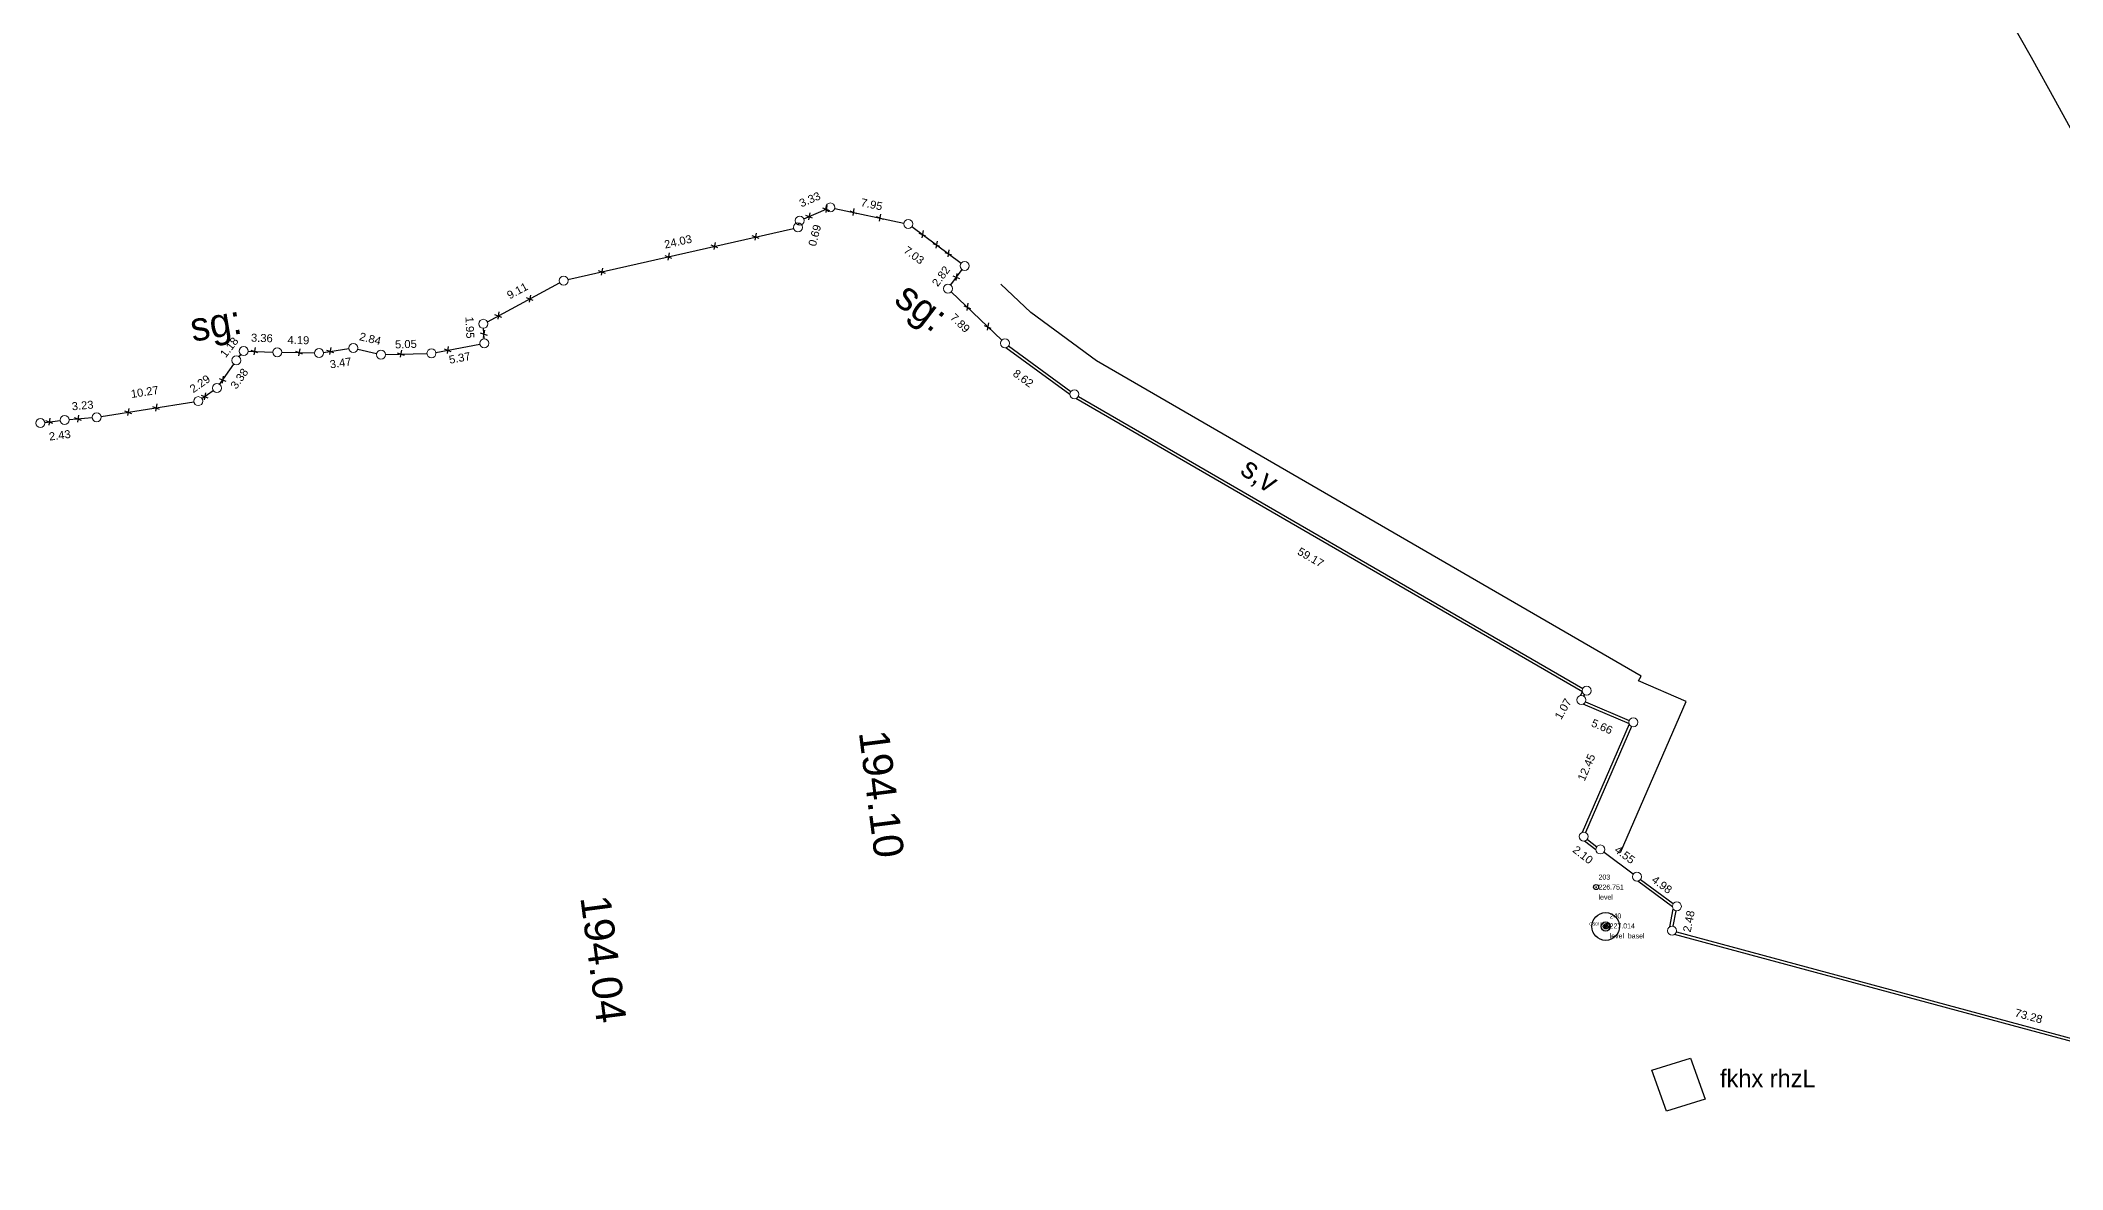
# Model space of a CAD drawing. Header units: inches. Extents: x 155688 to 157349, y 190936 to 192590.
# Drawn here: x 157038.7 to 157240.8, y 192055 to 192167.9 of the extents above; entities that cross this region are included whole.
import ezdxf
from ezdxf.enums import TextEntityAlignment as Align

# ---------------------------------------------------------------- set-up
doc = ezdxf.new("R2010")
doc.units = ezdxf.units.IN
doc.header["$MEASUREMENT"] = 0
doc.header["$PDMODE"] = 32
doc.header["$PDSIZE"] = 0.5
doc.linetypes.add('SOLID_LINE', pattern=[0])
for name, color, linetype in [('DIMENSION', 140, 'Continuous'), ('level-base', 7, 'Continuous'), ('Points', 7, 'Continuous'), ('selk', 7, 'Continuous')]:
    doc.layers.add(name, color=color, linetype=linetype)
doc.layers.add('SUB CIRCLE', color=2, linetype='Continuous', lineweight=20)
doc.styles.get("Standard").update_dxf_attribs({"font": 'arial.ttf'})
doc.styles.add('STYLE2', font='ara-4.shx')
doc.dimstyles.new('1-250', dxfattribs={"dimtxt": 3, "dimasz": 0.18, "dimexe": 0.18, "dimexo": 0.0625, "dimgap": 0.09, "dimtad": 0, "dimzin": 0, "dimdsep": 46, "dimtxsty": 'Standard', "dimcen": 0.09, "dimse1": 1, "dimse2": 1, "dimsd1": 1, "dimsd2": 1, "dimadec": 0, "dimazin": 0, "dimtfac": 1, "dimtix": 1, "dimtmove": 2, "dimatfit": 3, "dimfxl": 1, "dimtolj": 1, "dimtzin": 0, "dimarcsym": 0})
doc.dimstyles.get("Standard").update_dxf_attribs({"dimtxt": 0.18, "dimasz": 0.18, "dimexe": 0.18, "dimexo": 0.0625, "dimgap": 0.09, "dimtad": 0, "dimtih": 1, "dimtoh": 1, "dimdec": 4, "dimzin": 0, "dimdsep": 46, "dimtxsty": 'Standard', "dimcen": 0.09, "dimadec": 0, "dimazin": 0, "dimtfac": 1, "dimtdec": 4, "dimtofl": 0, "dimtmove": 0, "dimatfit": 3, "dimfxl": 1, "dimtolj": 1, "dimtzin": 0, "dimarcsym": 0})

# ---------------------------------------------------------------- blocks, each defined once
blk = doc.blocks.new('MEASURED')
at = {"color": 0, "linetype": 'SOLID_LINE'}
for start, end in [(0, 180), (180, 0)]:
    blk.add_arc((0, 0), 0.1, start, end, dxfattribs=at)
blk.add_point((0, 0), dxfattribs=at)
blk = doc.blocks.new('*D25')
at = {"layer": 'DEFPOINTS', "color": 0, "transparency": 16777216}
for p in [(159897.44, 191792.47, 0.91), (159903.13, 191787, 0.91), (159902, 191785.82)]:
    blk.add_point(p, dxfattribs=at)
at = {"layer": 'DIMENSION', "color": 0, "transparency": 16777216, "insert": (159898.65, 191789.03), "char_height": 0.8, "attachment_point": 5, "rotation": 316.1702}
blk.add_mtext('\\A1;7.89', dxfattribs=at)
blk = doc.blocks.new('*D26')
at = {"layer": 'DEFPOINTS', "color": 0, "transparency": 16777216}
for p in [(159898.06, 191795.51), (159899.1, 191794.74, 0.91), (159897.44, 191792.47, 0.91)]:
    blk.add_point(p, dxfattribs=at)
at = {"layer": 'DIMENSION', "color": 0, "transparency": 16777216, "insert": (159896.74, 191793.71), "char_height": 0.8, "attachment_point": 5, "rotation": 53.7156}
blk.add_mtext('\\A1;2.82', dxfattribs=at)
blk = doc.blocks.new('*D27')
at = {"layer": 'DEFPOINTS', "color": 0, "transparency": 16777216}
for p in [(159893.46, 191798.93, 0.91), (159892.17, 191797.2), (159899.1, 191794.74, 0.91)]:
    blk.add_point(p, dxfattribs=at)
at = {"layer": 'DIMENSION', "color": 0, "transparency": 16777216, "insert": (159894.04, 191795.81), "char_height": 0.8, "attachment_point": 5, "rotation": 323.4056}
blk.add_mtext('\\A1;7.03', dxfattribs=at)
blk = doc.blocks.new('*D28')
at = {"layer": 'DEFPOINTS', "color": 0, "transparency": 16777216}
for p in [(159885.68, 191800.58, 0.91), (159885.92, 191801.71), (159893.46, 191798.93, 0.91)]:
    blk.add_point(p, dxfattribs=at)
at = {"layer": 'DIMENSION', "color": 0, "transparency": 16777216, "insert": (159889.81, 191800.89), "char_height": 0.8, "attachment_point": 5, "rotation": 348.0401}
blk.add_mtext('\\A1;7.95', dxfattribs=at)
blk = doc.blocks.new('*D29')
at = {"layer": 'DEFPOINTS', "color": 0, "transparency": 16777216}
for p in [(159882.01, 191800.68), (159885.68, 191800.58, 0.91), (159882.62, 191799.27, 0.91)]:
    blk.add_point(p, dxfattribs=at)
at = {"layer": 'DIMENSION', "color": 0, "transparency": 16777216, "insert": (159883.63, 191801.38), "char_height": 0.8, "attachment_point": 5, "rotation": 23.2393}
blk.add_mtext('\\A1;3.33', dxfattribs=at)
blk = doc.blocks.new('*D30')
at = {"layer": 'DEFPOINTS', "color": 0, "transparency": 16777216}
for p in [(159883.59, 191795.76), (159885.81, 191795.17, 0.91), (159885.99, 191795.84, 0.91)]:
    blk.add_point(p, dxfattribs=at)
at = {"layer": 'DIMENSION', "color": 0, "transparency": 16777216, "insert": (159884.12, 191797.79), "char_height": 0.8, "attachment_point": 5, "rotation": 75.143}
blk.add_mtext('\\A1;0.69', dxfattribs=at)
blk = doc.blocks.new('*D31')
at = {"layer": 'DEFPOINTS', "color": 0, "transparency": 16777216}
for p in [(159882.44, 191798.6, 0.91), (159858.73, 191794.5), (159859.01, 191793.27, 0.91)]:
    blk.add_point(p, dxfattribs=at)
at = {"layer": 'DIMENSION', "color": 0, "transparency": 16777216, "insert": (159870.45, 191797.16), "char_height": 0.8, "attachment_point": 5, "rotation": 12.8107}
blk.add_mtext('\\A1;24.03', dxfattribs=at)
blk = doc.blocks.new('*D32')
at = {"layer": 'DEFPOINTS', "color": 0, "transparency": 16777216}
for p in [(159858.4, 191794.41), (159859.01, 191793.27, 0.91), (159850.99, 191788.95, 0.91)]:
    blk.add_point(p, dxfattribs=at)
at = {"layer": 'DIMENSION', "color": 0, "transparency": 16777216, "insert": (159854.39, 191792.25), "char_height": 0.8, "attachment_point": 5, "rotation": 28.2986}
blk.add_mtext('\\A1;9.11', dxfattribs=at)
blk = doc.blocks.new('*D33')
at = {"layer": 'DEFPOINTS', "color": 0, "transparency": 16777216}
for p in [(159849.62, 191788.89), (159850.99, 191788.95, 0.91), (159851.08, 191787, 0.91)]:
    blk.add_point(p, dxfattribs=at)
at = {"layer": 'DIMENSION', "color": 0, "transparency": 16777216, "insert": (159849.64, 191788.58), "char_height": 0.8, "attachment_point": 5, "rotation": 272.4704}
blk.add_mtext('\\A1;1.95', dxfattribs=at)
blk = doc.blocks.new('*D34')
at = {"layer": 'DEFPOINTS', "color": 0, "transparency": 16777216}
for p in [(159851.08, 191787, 0.91), (159845.81, 191786.01, 0.91), (159851.26, 191786.03)]:
    blk.add_point(p, dxfattribs=at)
at = {"layer": 'DIMENSION', "color": 0, "transparency": 16777216, "insert": (159848.63, 191785.54), "char_height": 0.8, "attachment_point": 5, "rotation": 10.6754}
blk.add_mtext('\\A1;5.37', dxfattribs=at)
blk = doc.blocks.new('*D35')
at = {"layer": 'DEFPOINTS', "color": 0, "transparency": 16777216}
for p in [(159840.73, 191786.85), (159840.76, 191785.87, 0.91), (159845.81, 191786.01, 0.91)]:
    blk.add_point(p, dxfattribs=at)
at = {"layer": 'DIMENSION', "color": 0, "transparency": 16777216, "insert": (159843.25, 191786.92), "char_height": 0.8, "attachment_point": 5, "rotation": 1.5886}
blk.add_mtext('\\A1;5.05', dxfattribs=at)
blk = doc.blocks.new('*D36')
at = {"layer": 'DEFPOINTS', "color": 0, "transparency": 16777216}
for p in [(159838, 191786.54, 0.91), (159841.06, 191787.12), (159840.76, 191785.87, 0.91)]:
    blk.add_point(p, dxfattribs=at)
at = {"layer": 'DIMENSION', "color": 0, "transparency": 16777216, "insert": (159839.68, 191787.46), "char_height": 0.8, "attachment_point": 5, "rotation": 346.3653}
blk.add_mtext('\\A1;2.84', dxfattribs=at)
blk = doc.blocks.new('*D37')
at = {"layer": 'DEFPOINTS', "color": 0, "transparency": 16777216}
for p in [(159838, 191786.54, 0.91), (159834.57, 191786.03, 0.91), (159838.19, 191785.26)]:
    blk.add_point(p, dxfattribs=at)
at = {"layer": 'DIMENSION', "color": 0, "transparency": 16777216, "insert": (159836.72, 191785.04), "char_height": 0.8, "attachment_point": 5, "rotation": 8.5087}
blk.add_mtext('\\A1;3.47', dxfattribs=at)
blk = doc.blocks.new('*D38')
at = {"layer": 'DEFPOINTS', "color": 0, "transparency": 16777216}
for p in [(159830.41, 191787.36), (159830.38, 191786.11, 0.91), (159834.57, 191786.03, 0.91)]:
    blk.add_point(p, dxfattribs=at)
at = {"layer": 'DIMENSION', "color": 0, "transparency": 16777216, "insert": (159832.5, 191787.32), "char_height": 0.8, "attachment_point": 5, "rotation": 358.8094}
blk.add_mtext('\\A1;4.19', dxfattribs=at)
blk = doc.blocks.new('*D39')
at = {"layer": 'DEFPOINTS', "color": 0, "transparency": 16777216}
for p in [(159827.07, 191787.59), (159827.03, 191786.23, 0.91), (159830.38, 191786.11, 0.91)]:
    blk.add_point(p, dxfattribs=at)
at = {"layer": 'DIMENSION', "color": 0, "transparency": 16777216, "insert": (159828.85, 191787.53), "char_height": 0.8, "attachment_point": 5, "rotation": 358.0891}
blk.add_mtext('\\A1;3.36', dxfattribs=at)
blk = doc.blocks.new('*D40')
at = {"layer": 'DEFPOINTS', "color": 0, "transparency": 16777216}
for p in [(159825.23, 191786.14), (159826.3, 191785.3, 0.91), (159827.03, 191786.23, 0.91)]:
    blk.add_point(p, dxfattribs=at)
at = {"layer": 'DIMENSION', "color": 0, "transparency": 16777216, "insert": (159825.59, 191786.6), "char_height": 0.8, "attachment_point": 5, "rotation": 51.8864}
blk.add_mtext('\\A1;1.18', dxfattribs=at)
blk = doc.blocks.new('*D41')
at = {"layer": 'DEFPOINTS', "color": 0, "transparency": 16777216}
for p in [(159826.3, 191785.3, 0.91), (159824.35, 191782.53, 0.91), (159825.42, 191781.79)]:
    blk.add_point(p, dxfattribs=at)
at = {"layer": 'DIMENSION', "color": 0, "transparency": 16777216, "insert": (159826.6, 191783.47), "char_height": 0.8, "attachment_point": 5, "rotation": 54.8663}
blk.add_mtext('\\A1;3.38', dxfattribs=at)
blk = doc.blocks.new('*D42')
at = {"layer": 'DEFPOINTS', "color": 0, "transparency": 16777216}
for p in [(159821.72, 191782.31), (159824.35, 191782.53, 0.91), (159822.48, 191781.22, 0.91)]:
    blk.add_point(p, dxfattribs=at)
at = {"layer": 'DIMENSION', "color": 0, "transparency": 16777216, "insert": (159822.66, 191782.96), "char_height": 0.8, "attachment_point": 5, "rotation": 35.0393}
blk.add_mtext('\\A1;2.29', dxfattribs=at)
blk = doc.blocks.new('*D43')
at = {"layer": 'DEFPOINTS', "color": 0, "transparency": 16777216}
for p in [(159812.06, 191781.34), (159822.48, 191781.22, 0.91), (159812.34, 191779.61, 0.91)]:
    blk.add_point(p, dxfattribs=at)
at = {"layer": 'DIMENSION', "color": 0, "transparency": 16777216, "insert": (159817.14, 191782.14), "char_height": 0.8, "attachment_point": 5, "rotation": 9.0057}
blk.add_mtext('\\A1;10.27', dxfattribs=at)
blk = doc.blocks.new('*D44')
at = {"layer": 'DEFPOINTS', "color": 0, "transparency": 16777216}
for p in [(159812.23, 191780.9), (159809.12, 191779.34, 0.91), (159812.34, 191779.61, 0.91)]:
    blk.add_point(p, dxfattribs=at)
at = {"layer": 'DIMENSION', "color": 0, "transparency": 16777216, "insert": (159810.93, 191780.79), "char_height": 0.8, "attachment_point": 5, "rotation": 4.9421}
blk.add_mtext('\\A1;3.23', dxfattribs=at)
blk = doc.blocks.new('*D45')
at = {"layer": 'DEFPOINTS', "color": 0, "transparency": 16777216}
for p in [(159806.71, 191779.02, 0.91), (159809.12, 191779.34, 0.91), (159809.31, 191777.9)]:
    blk.add_point(p, dxfattribs=at)
at = {"layer": 'DIMENSION', "color": 0, "transparency": 16777216, "insert": (159808.65, 191777.81), "char_height": 0.8, "attachment_point": 5, "rotation": 7.3562}
blk.add_mtext('\\A1;2.43', dxfattribs=at)
blk = doc.blocks.new('*D118')
at = {"layer": 'DEFPOINTS', "color": 0, "transparency": 16777216}
for p in [(159969.83, 191728.29, 0.91), (159970.1, 191729.29), (160040.59, 191709.21, 0.91)]:
    blk.add_point(p, dxfattribs=at)
at = {"layer": 'DIMENSION', "color": 0, "transparency": 16777216, "insert": (160005.48, 191719.75), "char_height": 0.8, "attachment_point": 5, "rotation": 344.9138}
blk.add_mtext('\\A1;73.28', dxfattribs=at)
blk = doc.blocks.new('*D119')
at = {"layer": 'DEFPOINTS', "color": 0, "transparency": 16777216}
for p in [(159970.3, 191730.72, 0.91), (159969.83, 191728.29, 0.91), (159971.27, 191728.01)]:
    blk.add_point(p, dxfattribs=at)
at = {"layer": 'DIMENSION', "color": 0, "transparency": 16777216, "insert": (159971.5, 191729.23), "char_height": 0.8, "attachment_point": 5, "rotation": 79.0525}
blk.add_mtext('\\A1;2.48', dxfattribs=at)
blk = doc.blocks.new('*D120')
at = {"layer": 'DEFPOINTS', "color": 0, "transparency": 16777216}
for p in [(159966.81, 191734.37), (159966.3, 191733.69, 0.91), (159970.3, 191730.72, 0.91)]:
    blk.add_point(p, dxfattribs=at)
at = {"layer": 'DIMENSION', "color": 0, "transparency": 16777216, "insert": (159968.81, 191732.89), "char_height": 0.8, "attachment_point": 5, "rotation": 323.4478}
blk.add_mtext('\\A1;4.98', dxfattribs=at)
blk = doc.blocks.new('*D121')
at = {"layer": 'DEFPOINTS', "color": 0, "transparency": 16777216}
for p in [(159962.66, 191736.41, 0.91), (159963.28, 191737.23), (159966.3, 191733.69, 0.91)]:
    blk.add_point(p, dxfattribs=at)
at = {"layer": 'DIMENSION', "color": 0, "transparency": 16777216, "insert": (159965.1, 191735.88), "char_height": 0.8, "attachment_point": 5, "rotation": 323.2637}
blk.add_mtext('\\A1;4.55', dxfattribs=at)
blk = doc.blocks.new('*D122')
at = {"layer": 'DEFPOINTS', "color": 0, "transparency": 16777216}
for p in [(159960.08, 191736.52), (159961, 191737.7, 0.91), (159962.66, 191736.41, 0.91)]:
    blk.add_point(p, dxfattribs=at)
at = {"layer": 'DIMENSION', "color": 0, "transparency": 16777216, "insert": (159960.91, 191735.87), "char_height": 0.8, "attachment_point": 5, "rotation": 322.1608}
blk.add_mtext('\\A1;2.10', dxfattribs=at)
blk = doc.blocks.new('*D123')
at = {"layer": 'DEFPOINTS', "color": 0, "transparency": 16777216}
for p in [(159963.65, 191750.12), (159965.96, 191749.12, 0.91), (159961, 191737.7, 0.91)]:
    blk.add_point(p, dxfattribs=at)
at = {"layer": 'DIMENSION', "color": 0, "transparency": 16777216, "insert": (159961.27, 191744.62), "char_height": 0.8, "attachment_point": 5, "rotation": 66.5337}
blk.add_mtext('\\A1;12.45', dxfattribs=at)
blk = doc.blocks.new('*D124')
at = {"layer": 'DEFPOINTS', "color": 0, "transparency": 16777216}
for p in [(159960.76, 191751.35, 0.91), (159965.96, 191749.12, 0.91), (159965.31, 191747.62)]:
    blk.add_point(p, dxfattribs=at)
at = {"layer": 'DIMENSION', "color": 0, "transparency": 16777216, "insert": (159962.82, 191748.69), "char_height": 0.8, "attachment_point": 5, "rotation": 336.7389}
blk.add_mtext('\\A1;5.66', dxfattribs=at)
blk = doc.blocks.new('*D125')
at = {"layer": 'DEFPOINTS', "color": 0, "transparency": 16777216}
for p in [(159961.29, 191752.28, 0.91), (159959.77, 191751.92), (159960.76, 191751.35, 0.91)]:
    blk.add_point(p, dxfattribs=at)
at = {"layer": 'DIMENSION', "color": 0, "transparency": 16777216, "insert": (159958.93, 191750.46), "char_height": 0.8, "attachment_point": 5, "rotation": 60.1092}
blk.add_mtext('\\A1;1.07', dxfattribs=at)
blk = doc.blocks.new('*D126')
at = {"layer": 'DEFPOINTS', "color": 0, "transparency": 16777216}
for p in [(159910.08, 191781.91, 0.91), (159908.93, 191779.93), (159961.29, 191752.28, 0.91)]:
    blk.add_point(p, dxfattribs=at)
at = {"layer": 'DIMENSION', "color": 0, "transparency": 16777216, "insert": (159933.7, 191765.6), "char_height": 0.8, "attachment_point": 5, "rotation": 329.9444}
blk.add_mtext('\\A1;59.17', dxfattribs=at)
blk = doc.blocks.new('*D127')
at = {"layer": 'DEFPOINTS', "color": 0, "transparency": 16777216}
for p in [(159903.13, 191787, 0.91), (159902.1, 191785.6), (159910.08, 191781.91, 0.91)]:
    blk.add_point(p, dxfattribs=at)
at = {"layer": 'DIMENSION', "color": 0, "transparency": 16777216, "insert": (159904.96, 191783.5), "char_height": 0.8, "attachment_point": 5, "rotation": 323.7858}
blk.add_mtext('\\A1;8.62', dxfattribs=at)
blk = doc.blocks.new('*D129')
at = {"layer": 'DEFPOINTS', "color": 0, "transparency": 16777216}
for p in [(157083.72, 192157.26), (157084.28, 192157.33), (157108.96, 191964.86)]:
    blk.add_point(p, dxfattribs=at)
at = {"color": 0, "transparency": 16777216, "insert": (157094.94, 192076.07), "char_height": 3, "attachment_point": 5, "rotation": 277.4738}
blk.add_mtext('\\A1;194.04', dxfattribs=at)
blk = doc.blocks.new('*D130')
at = {"layer": 'DEFPOINTS', "color": 0, "transparency": 16777216}
for p in [(157115.41, 192150.91), (157117.64, 192151.19, 236.06), (157141.86, 191958.62, 236.06)]:
    blk.add_point(p, dxfattribs=at)
at = {"color": 0, "transparency": 16777216, "insert": (157122.75, 192092.57), "char_height": 3, "attachment_point": 5, "rotation": 277.1668}
blk.add_mtext('\\A1;194.10', dxfattribs=at)
blk = doc.blocks.new('POINTNAMEBLOCK')
blk.add_point((0, 0))
for tag, p, height in [('POINT_NUMBER', (0, 0), 5), ('ELEVATION', (0, -1), 0.5), ('FEATURE_CODE', (0, -2), 0.5)]:
    blk.add_attdef(tag, p, '', height=height)
blk = doc.blocks.new('esgt')
at = {"color": 3, "elevation": 0.907, "flags": 128}
for points in [[(159859.45175, 191793.36843), (159882.00516, 191798.49688)], [(159882.50657, 191798.8327), (159882.55934, 191799.03161)], [(159883.03544, 191799.44521), (159885.26941, 191800.4045)], [(159886.12219, 191800.4884), (159893.02172, 191799.02691)], [(159893.82325, 191798.66539), (159898.74366, 191795.01192)], [(159851.39117, 191789.16498), (159858.61673, 191793.05532)], [(159898.83865, 191794.38091), (159897.70326, 191792.83439)], [(159897.76158, 191792.16002), (159902.80732, 191787.31629)], [(159851.05956, 191787.45424), (159851.01435, 191788.50207)], [(159835.016, 191786.09324), (159837.55491, 191786.47307)], [(159838.43727, 191786.43358), (159840.32064, 191785.97673)], [(159846.24817, 191786.09402), (159850.63674, 191786.92129)], [(159903.49502, 191786.73879), (159909.71989, 191782.18052)], [(159824.61392, 191782.90167), (159826.04099, 191784.92964)], [(159826.5777, 191785.65171), (159826.7502, 191785.8716)], [(159827.4777, 191786.21065), (159829.9352, 191786.12866)], [(159830.83486, 191786.1043), (159834.12105, 191786.03601)], [(159841.20778, 191785.88313), (159845.35613, 191785.99818)], [(159812.78241, 191779.68409), (159822.0395, 191781.15122)], [(159822.8524, 191781.48002), (159823.98651, 191782.27529)], [(159910.47245, 191781.68928), (159960.90446, 191752.50703)], [(159807.16025, 191779.08227), (159808.67666, 191779.27804)], [(159809.57128, 191779.37442), (159811.88963, 191779.57489)], [(159961.0697, 191751.89152), (159960.98421, 191751.74279)], [(159961.17338, 191751.17494), (159965.54353, 191749.29637)], [(159965.77776, 191748.70587), (159961.17815, 191738.11044)], [(159961.35434, 191737.4216), (159962.30557, 191736.68271)], [(159963.02158, 191736.13749), (159965.94333, 191733.95681)], [(159966.66545, 191733.41966), (159969.94046, 191730.99165)], [(159970.2165, 191730.28184), (159969.91641, 191728.73047)], [(159970.26545, 191728.17153), (160040.15546, 191709.33178)]]:
    blk.add_lwpolyline(points, dxfattribs=at)
at = {"color": 0, "flags": 128}
for points, elevation in [([(159909.6351, 191781.87077), (159903.22533, 191786.56445)], 12.283), ([(159960.66701, 191751.79295), (159960.88479, 191752.17181), (159910.22301, 191781.48701)], 12.283), ([(159960.33333, 191751.2095), (159960.33197, 191751.21008), (159960.33271, 191751.21137)], 12.283), ([(159960.85733, 191738.12479), (159965.56187, 191748.96194), (159960.94962, 191750.94458)], 12.283), ([(159962.21204, 191736.37549), (159961.07981, 191737.25498)], 12.283), ([(159969.85385, 191730.68242), (159966.39473, 191733.24691)], 0.907), ([(159969.60011, 191728.67493), (159969.94372, 191730.45132)], 0.907), ([(160040.18802, 191709.01229), (159970.07672, 191727.9117)], 0.907), ([(159971.68195, 191715.56065), (159973.12795, 191711.45465), (159969.25695, 191710.24865), (159967.79895, 191714.34365), (159971.68195, 191715.56065)], 17.211)]:
    blk.add_lwpolyline(points, dxfattribs=dict(at, elevation=elevation))
at = {"color": 0}
for radius in [1.38537, 0.45685]:
    blk.add_circle((159963.18395, 191728.70865, 12.074), radius, dxfattribs=at)
at = {"layer": 'DIMENSION', "elevation": 0.907, "flags": 128}
blk.add_lwpolyline([(159964.66813, 191736.10482), (159971.22468, 191751.20816), (159966.46637, 191753.25359), (159966.74953, 191753.74621), (159912.27256, 191785.26904), (159905.70997, 191790.07462), (159902.73561, 191792.9299)], dxfattribs=at)
at = {"layer": 'DIMENSION', "color": 0, "elevation": 0.907, "flags": 128}
blk.add_lwpolyline([(159855.68765, 191791.82718), (159855.56559, 191791.11983)], dxfattribs=at)
at = {"layer": 'selk', "color": 0, "elevation": 0.907, "flags": 128}
for points in [[(159884.90961, 191800.54093), (159885.58802, 191800.28369)], [(159885.33579, 191800.78915), (159885.21373, 191800.08181)], [(159883.19307, 191799.80383), (159883.87148, 191799.54659)], [(159883.61925, 191800.05205), (159883.49719, 191799.34471)], [(159887.61285, 191800.23286), (159888.29126, 191799.97562)], [(159888.03903, 191800.48108), (159887.91697, 191799.77373)], [(159890.26917, 191799.67018), (159890.94759, 191799.41294)], [(159890.69535, 191799.9184), (159890.57329, 191799.21106)], [(159873.73124, 191796.83371), (159874.40965, 191796.57647)], [(159874.15742, 191797.08193), (159874.03536, 191796.37458)], [(159877.8383, 191797.76762), (159878.51672, 191797.51037)], [(159878.26448, 191798.01584), (159878.14242, 191797.30849)], [(159894.51708, 191798.01949), (159895.19549, 191797.76224)], [(159894.94326, 191798.2677), (159894.82119, 191797.56036)], [(159895.92365, 191796.97509), (159896.60207, 191796.71784)], [(159896.34983, 191797.2233), (159896.22777, 191796.51596)], [(159862.90573, 191794.52339), (159862.78367, 191793.81605)], [(159869.13554, 191795.78869), (159869.81396, 191795.53144)], [(159869.56172, 191796.03691), (159869.43966, 191795.32956)], [(159897.11222, 191796.09256), (159897.79063, 191795.83532)], [(159897.53839, 191796.34078), (159897.41633, 191795.63344)], [(159862.47956, 191794.27518), (159863.15797, 191794.01793)], [(159897.91115, 191793.74409), (159898.58957, 191793.48684)], [(159898.33733, 191793.9923), (159898.21527, 191793.28496)], [(159855.26147, 191791.57896), (159855.93988, 191791.32172)], [(159899.00945, 191790.75314), (159899.68787, 191790.4959)], [(159899.43563, 191791.00136), (159899.31357, 191790.29402)], [(159852.12174, 191789.88848), (159852.80015, 191789.63124)], [(159852.54792, 191790.1367), (159852.42586, 191789.42936)], [(159901.05827, 191788.78636), (159901.73668, 191788.52911)], [(159901.48444, 191789.03457), (159901.36238, 191788.32723)], [(159828.16693, 191786.57452), (159828.04487, 191785.86717)], [(159832.63715, 191786.45287), (159832.51509, 191785.74553)], [(159835.74878, 191786.57758), (159835.62672, 191785.87024)], [(159847.05797, 191786.45093), (159847.73638, 191786.19368)], [(159847.48415, 191786.69914), (159847.36209, 191785.9918)], [(159850.67953, 191788.05961), (159851.35794, 191787.80237)], [(159851.1057, 191788.30783), (159850.98364, 191787.60048)], [(159827.74075, 191786.3263), (159828.41917, 191786.06906)], [(159832.21098, 191786.20466), (159832.88939, 191785.94741)], [(159835.32261, 191786.32937), (159836.00102, 191786.07212)], [(159842.38631, 191786.06222), (159843.06472, 191785.80498)], [(159842.81249, 191786.31044), (159842.69042, 191785.6031)], [(159824.56623, 191783.48164), (159825.24465, 191783.22439)], [(159824.99241, 191783.72986), (159824.87035, 191783.02251)], [(159815.55039, 191780.49691), (159815.42833, 191779.78957)], [(159817.90733, 191780.68978), (159818.58575, 191780.43254)], [(159818.33351, 191780.938), (159818.21145, 191780.23065)], [(159822.77274, 191781.8129), (159823.45116, 191781.55565)], [(159823.19892, 191782.06111), (159823.07686, 191781.35377)], [(159807.23491, 191779.27479), (159807.91332, 191779.01755)], [(159807.66109, 191779.52301), (159807.53903, 191778.81566)], [(159810.09985, 191779.58767), (159810.77826, 191779.33043)], [(159810.52603, 191779.83589), (159810.40397, 191779.12854)], [(159815.12422, 191780.24869), (159815.80263, 191779.99145)]]:
    blk.add_lwpolyline(points, dxfattribs=at)
at = {"layer": 'SUB CIRCLE'}
for centre in [(159885.68195, 191800.58165, 0.907), (159882.44395, 191798.59665, 0.907), (159882.62195, 191799.26765, 0.907), (159893.46195, 191798.93365, 0.907), (159899.10495, 191794.74365, 0.907), (159859.01295, 191793.26865, 0.907), (159897.43695, 191792.47165, 0.907), (159850.99495, 191788.95165, 0.907), (159827.02795, 191786.22565), (159830.38495, 191786.11365, 0.907), (159834.57095, 191786.02665, 0.907), (159837.99995, 191786.53965, 0.907), (159845.80595, 191786.01065, 0.907), (159851.07895, 191787.00465, 0.907), (159903.13195, 191787.00465, 0.907), (159826.29995, 191785.29765, 0.443), (159840.75795, 191785.87065, 0.907), (159824.35495, 191782.53365, 0.907), (159910.08295, 191781.91465, 0.907), (159822.48395, 191781.22165, 0.907), (159806.71395, 191779.02465, 0.907), (159809.12295, 191779.33565, 0.907), (159812.33795, 191779.61365, 0.907), (159961.29395, 191752.28165, 0.907), (159960.75995, 191751.35265, 0.907), (159965.95695, 191749.11865, 0.907), (159960.99895, 191737.69765, 0.907), (159962.66095, 191736.40665, 0.907), (159966.30395, 191733.68765, 0.907), (159970.30195, 191730.72365, 0.907), (159969.83095, 191728.28865, 0.907)]:
    blk.add_circle(centre, 0.45, dxfattribs=at)
at = {"layer": 'level-base', "color": 0, "linetype": 'SOLID_LINE'}
blk.add_blockref('MEASURED', (159963.18395, 191728.70865, 12.074), dxfattribs=at)
at = {"color": 4, "linetype": 'Continuous', "style": 'STYLE2'}
for s, height, rotation, p in [('sg:', 2.88, 322.7607562, (159891.91359, 191791.09999)), ('sg:', 2.88, 9.6565785, (159821.94209, 191787.15262)), ('s,v', 2.120371, 324.7472546, (159926.52678, 191774.03933))]:
    blk.add_text(s, height=height, rotation=rotation, dxfattribs=at).set_placement(p)
blk.add_text('fkhx rhzL', height=1.76, dxfattribs=at).set_placement((159974.61946, 191712.6437))
at = {"layer": 'level-base', "color": 0, "linetype": 'SOLID_LINE'}
blk.add_text('GS0196', height=0.3, dxfattribs=at).set_placement((159963.08395, 191728.80865, 12.074), align=Align.RIGHT)
at = {"layer": 'DIMENSION'}
for base, p1, p2, angle, picture, middle in [((159882.01437, 191800.68258), (159885.68195, 191800.58165, 0.907), (159882.62195, 191799.26765, 0.907), 203.2392547, '*D29', (159883.63203, 191801.37722)), ((159892.17123, 191797.19534), (159899.10495, 191794.74365, 0.907), (159893.46195, 191798.93365, 0.907), 143.4056391, '*D27', (159894.04101, 191795.80701)), ((159898.06086, 191795.51018), (159897.43695, 191792.47165, 0.907), (159899.10495, 191794.74365, 0.907), 53.7155626, '*D26', (159896.73702, 191793.70696)), ((159901.99717, 191785.82254), (159897.43695, 191792.47165, 0.907), (159903.13195, 191787.00465, 0.907), 316.1701865, '*D25', (159898.65459, 191789.0313)), ((159849.6218, 191788.89241), (159851.07895, 191787.00465, 0.907), (159850.99495, 191788.95165, 0.907), 92.4703969, '*D33', (159849.63514, 191788.58315)), ((159825.2255, 191786.14055), (159827.02795, 191786.22565, 0.907), (159826.29995, 191785.29765, 0.907), 231.8864273, '*D40', (159825.5895, 191786.60455)), ((159827.07342, 191787.58833), (159830.38495, 191786.11365, 0.907), (159827.02795, 191786.22565, 0.907), 178.0891427, '*D39', (159828.85032, 191787.52905)), ((159838.19094, 191785.2631), (159834.57095, 191786.02665, 0.907), (159837.99995, 191786.53965, 0.907), 8.5087033, '*D37', (159836.72151, 191785.04326)), ((159841.06212, 191787.12461), (159837.99995, 191786.53965, 0.907), (159840.75795, 191785.87065, 0.907), 346.3652758, '*D36', (159839.68312, 191787.45911)), ((159902.10118, 191785.597), (159910.08295, 191781.91465, 0.907), (159903.13195, 191787.00465, 0.907), 143.785848, '*D127', (159904.96003, 191783.50356)), ((159825.41805, 191781.78557), (159826.29995, 191785.29765, 0.907), (159824.35495, 191782.53365, 0.907), 234.8663204, '*D41', (159826.60439, 191783.47146)), ((159821.72208, 191782.30814), (159824.35495, 191782.53365, 0.907), (159822.48395, 191781.22165, 0.907), 215.0392634, '*D42', (159822.65758, 191782.96414)), ((159812.22673, 191780.8999), (159809.12295, 191779.33565, 0.907), (159812.33795, 191779.61365, 0.907), 4.9420546, '*D44', (159810.93319, 191780.78805)), ((159908.93316, 191779.92761), (159961.29395, 191752.28165, 0.907), (159910.08295, 191781.91465, 0.907), 149.9443851, '*D126', (159933.7004, 191765.59617)), ((159809.30841, 191777.89913), (159806.71395, 191779.02465, 0.907), (159809.12295, 191779.33565, 0.907), 7.3561526, '*D45', (159808.65104, 191777.81427)), ((159959.77014, 191751.92161), (159961.29395, 191752.28165, 0.907), (159960.75995, 191751.35265, 0.907), 240.1092101, '*D125', (159958.92959, 191750.45931)), ((159963.6548, 191750.11805), (159960.99895, 191737.69765, 0.907), (159965.95695, 191749.11865, 0.907), 66.5337278, '*D123', (159961.26927, 191744.62288)), ((159965.3136, 191747.622), (159960.75995, 191751.35265, 0.907), (159965.95695, 191749.11865, 0.907), 336.7389016, '*D124', (159962.81836, 191748.69461)), ((159960.08071, 191736.51552), (159962.66095, 191736.40665, 0.907), (159960.99895, 191737.69765, 0.907), 142.1608337, '*D122', (159960.91171, 191735.87002)), ((159971.26571, 191728.01113), (159970.30195, 191730.72365, 0.907), (159969.83095, 191728.28865, 0.907), 259.0525222, '*D119', (159971.50121, 191729.22863))]:
    dim = blk.add_linear_dim(base=base, p1=p1, p2=p2, angle=angle, dimstyle='Standard', dxfattribs=at)
    dim.commit()
    dim.dimension.update_dxf_attribs({"geometry": picture, "text_midpoint": middle, "dimtype": 129})
for p1, p2, distance, picture, middle in [((159893.46195, 191798.93365, 0.907), (159885.68195, 191800.58165, 0.907), -1.15698, '*D28', (159889.81171, 191800.88952)), ((159882.44395, 191798.59665, 0.907), (159859.01295, 191793.26865, 0.907), -1.26158, '*D31', (159870.44872, 191797.16283)), ((159885.98968, 191795.8405, 0.907), (159885.81168, 191795.1695, 0.907), -2.3031, '*D30', (159884.1234, 191797.78745)), ((159850.99495, 191788.95165, 0.907), (159859.01295, 191793.26865, 0.907), 1.29141, '*D32', (159854.39174, 191792.24723)), ((159834.57095, 191786.02665, 0.907), (159830.38495, 191786.11365, 0.907), -1.25063, '*D38', (159832.50394, 191787.32052)), ((159845.80595, 191786.01065, 0.907), (159840.75795, 191785.87065, 0.907), -0.98286, '*D35', (159843.25471, 191786.92314)), ((159845.80595, 191786.01065, 0.907), (159851.07895, 191787.00465, 0.907), -0.98838, '*D34', (159848.62555, 191785.53638)), ((159822.48395, 191781.22165, 0.907), (159812.33795, 191779.61365, 0.907), -1.74385, '*D43', (159817.13799, 191782.14001)), ((159966.30395, 191733.68765, 0.907), (159962.66095, 191736.40665, 0.907), -1.03319, '*D121', (159965.10044, 191735.87515)), ((159970.30195, 191730.72365, 0.907), (159966.30395, 191733.68765, 0.907), -0.85032, '*D120', (159968.80937, 191732.88873)), ((160040.58995, 191709.21465, 0.907), (159969.83095, 191728.28865, 0.907), -1.03307, '*D118', (160005.47933, 191719.74912))]:
    dim = blk.add_aligned_dim(p1=p1, p2=p2, distance=distance, dimstyle='Standard', dxfattribs=at)
    dim.commit()
    dim.dimension.update_dxf_attribs({"geometry": picture, "text_midpoint": middle})

msp = doc.modelspace()

# ---------------------------------------------------------------- linework, layer by layer
at = {"color": 3}
msp.add_circle((156515.123, 191763.142), 827.23, dxfattribs=at)

# ---------------------------------------------------------------- block references
at = {"color": 1, "linetype": 'Continuous'}
msp.add_blockref('esgt', (-2768.037, 350.613, 235.151), dxfattribs=at)
at = {"layer": 'Points'}
ref = msp.add_blockref('POINTNAMEBLOCK', (157194.186, 192083.26, 226.751), dxfattribs=at)
ref.add_attrib('POINT_NUMBER', '203', (157194.436, 192084.01, 226.751), dxfattribs={"height": 0.5})
ref.add_attrib('ELEVATION', '226.751', (157194.436, 192083.01, 226.751), dxfattribs={"height": 0.5})
ref.add_attrib('FEATURE_CODE', 'level', (157194.436, 192082.01, 226.751), dxfattribs={"height": 0.5})
ref = msp.add_blockref('POINTNAMEBLOCK', (157195.295, 192079.38, 227.014), dxfattribs=at)
ref.add_attrib('POINT_NUMBER', '240', (157195.545, 192080.13, 227.014), dxfattribs={"height": 0.5})
ref.add_attrib('ELEVATION', '227.014', (157195.545, 192079.13, 227.014), dxfattribs={"height": 0.5})
ref.add_attrib('FEATURE_CODE', 'level  basel', (157195.545, 192078.13, 227.014), dxfattribs={"height": 0.5})

# ---------------------------------------------------------------- dimensions: what is measured, and where the dimension line sits
at = {"color": 3}
for base, p1, p2, angle, picture, middle in [((157084.2837, 192157.3319, 236.058), (157108.9573, 191964.8613, 236.058), (157083.7174, 192157.2576, 236.058), 97.47378, '*D129', (157094.9448, 192076.0655, 236.058)), ((157115.413, 192150.914), (157141.86, 191958.616, 236.058), (157117.645, 192151.195, 236.058), 97.16679, '*D130', (157122.749, 192092.569))]:
    dim = msp.add_linear_dim(base=base, p1=p1, p2=p2, angle=angle, dimstyle='1-250', dxfattribs=at)
    dim.commit()
    dim.dimension.update_dxf_attribs({"geometry": picture, "text_midpoint": middle, "dimtype": 161})

doc.saveas('drawing.dxf')
